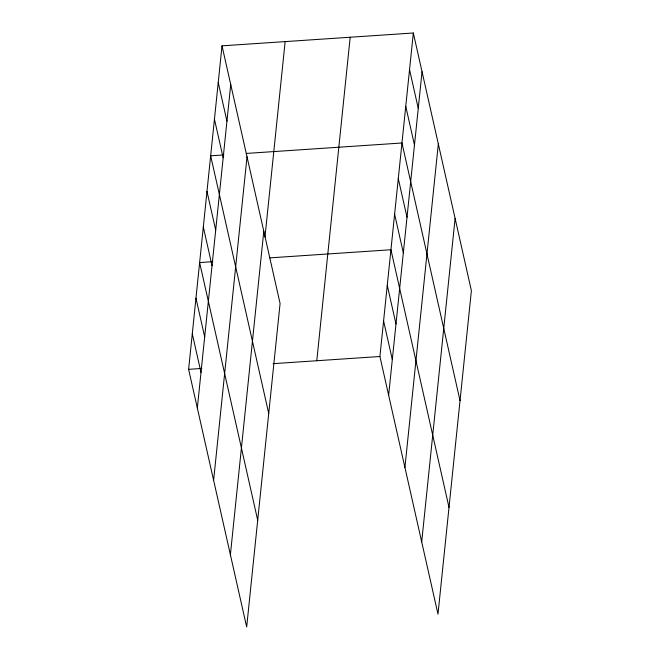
<?xml version="1.0" encoding="UTF-8"?>
<svg xmlns="http://www.w3.org/2000/svg" width="660" height="660" viewBox="0 0 660 660"><rect width="100%" height="100%" fill="white"/><g stroke="black" fill="none" stroke-linecap="round" stroke-linejoin="round"><path stroke-width="0.99" d="M222.016 45.837L280.087 303.501L246.675 627L188.612 369.336L222.016 45.837L413.325 33L471.388 290.664L437.984 614.163L379.912 356.499L413.325 33M197.332 408.028L230.736 84.529M213.617 480.29L247.022 156.791M230.389 554.738L263.802 231.239M264.974 236.989L285.145 41.596M316.784 360.731L350.188 37.232M388.633 395.191L422.045 71.692M404.918 467.453L438.322 143.954M421.699 541.901L455.103 218.402M223.897 154.935L210.655 155.826L268.727 413.49M246.296 153.433L401.965 142.989L460.028 400.653M212.875 261.69L199.633 262.581L257.705 520.245M269.882 257.87L390.943 249.744L449.006 507.408M188.612 369.336L201.844 368.445M273.083 363.668L379.912 356.499M409.538 69.663L418.258 108.355M405.751 106.326L414.472 145.018M398.285 178.571L407.005 217.264M394.614 214.162L403.334 252.854M387.263 285.326L395.983 324.019M383.592 320.917L392.312 359.609M218.229 82.5L226.949 121.192M214.442 119.163L223.162 157.856M206.984 191.408L215.704 230.101M203.313 226.999L212.025 265.683M195.962 298.163L204.682 336.856M192.283 333.745L201.003 372.438"/></g></svg>
